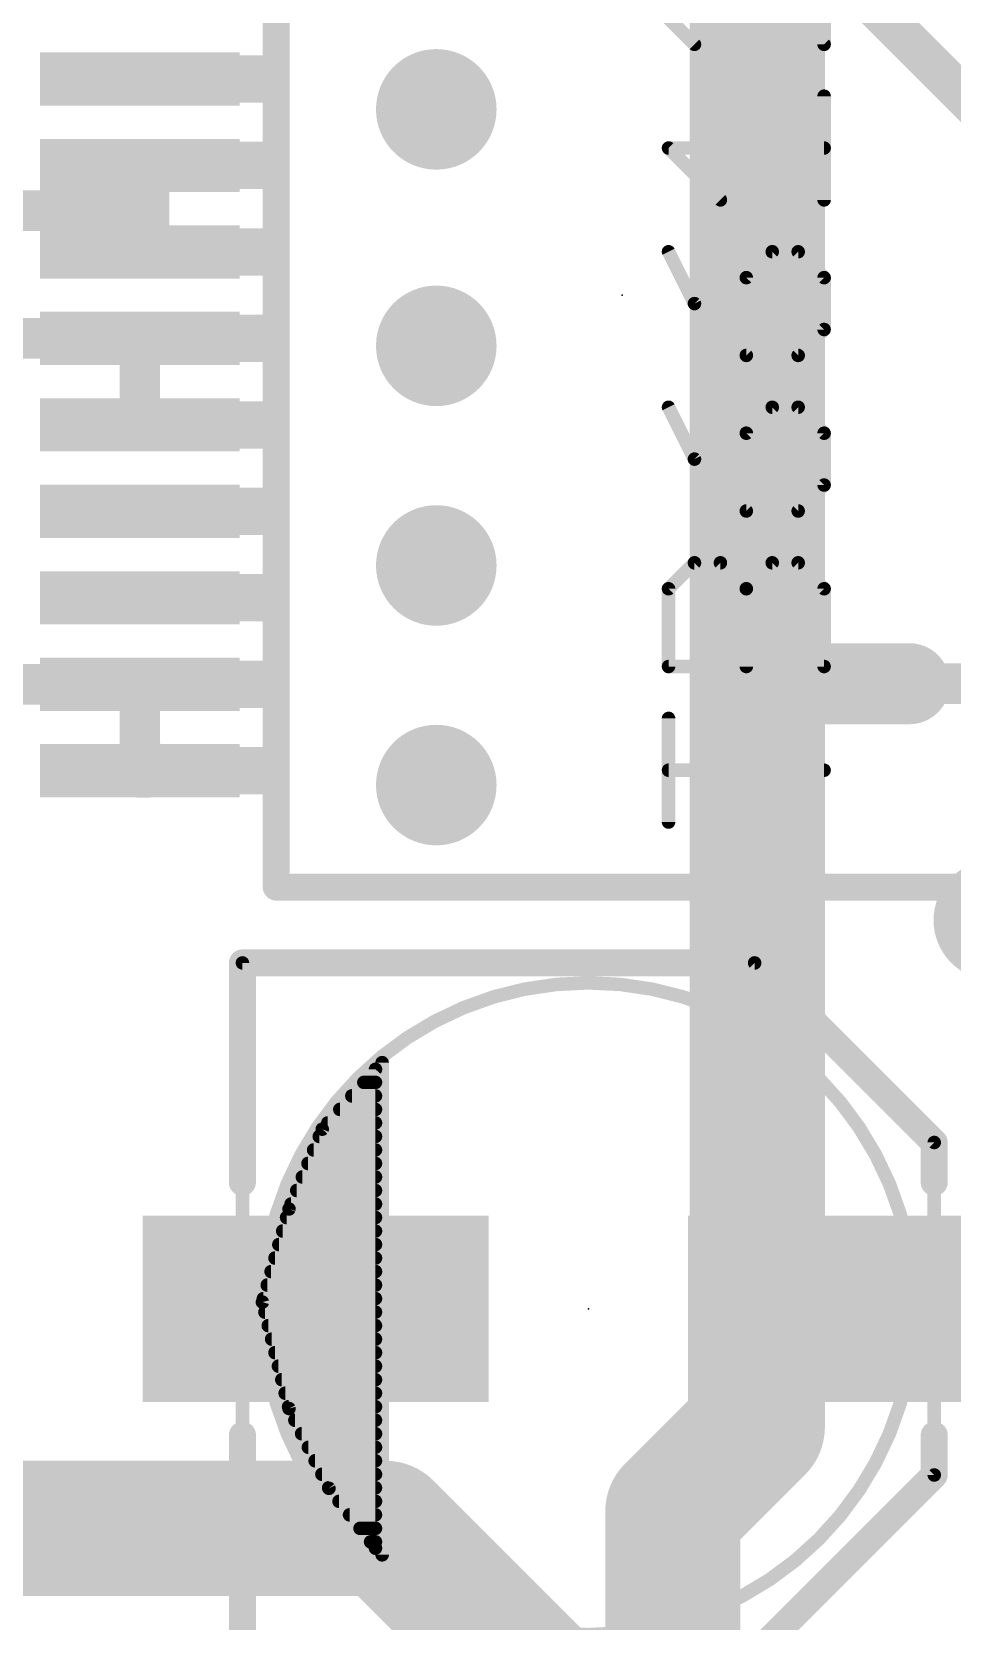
# Model space of a CAD drawing. Extents: x -1.6 to 71.4, y -0.2 to 53.9.
# Drawn here: x 9.53 to 16.45, y 13.02 to 24.97 of the extents above; entities that cross this region are included whole.
import ezdxf

# ---------------------------------------------------------------- set-up
doc = ezdxf.new("R2010")
doc.units = 0
for name, color, linetype in [('1', 12, 'CONTINUOUS'), ('16', 132, 'CONTINUOUS'), ('18', 110, 'CONTINUOUS'), ('21', 40, 'CONTINUOUS'), ('23', 53, 'CONTINUOUS'), ('27', 253, 'CONTINUOUS'), ('51', 253, 'CONTINUOUS')]:
    doc.layers.add(name, color=color, linetype=linetype)

# ---------------------------------------------------------------- blocks, each defined once
blk = doc.blocks.new('RECT')
blk.add_solid([(-0.5, -0.5), (0.5, -0.5), (-0.5, 0.5), (0.5, 0.5)])
blk = doc.blocks.new('ROUNDV')
at = {"const_width": 0.5}
blk.add_lwpolyline([(0, -0.25, 1), (0, 0.25, 1), (0, -0.25)], format="xyb", dxfattribs=at)

msp = doc.modelspace()

# ---------------------------------------------------------------- linework, layer by layer
at = {"layer": '1'}
for points, const_width in [([(14.986, 20.066), (14.986, 26.543)], 1.016), ([(10.414, 23.893), (10.345, 23.962)], 0.3048), ([(10.414, 23.876), (10.414, 23.893)], 0.3048), ([(10.414, 23.368), (10.414, 23.876)], 0.3048), ([(8.763, 23.622), (10.287, 23.622)], 0.3048), ([(10.287, 23.622), (10.287, 23.37)], 0.3048), ([(10.287, 23.37), (10.345, 23.312)], 0.3048), ([(10.345, 23.312), (10.401, 23.368)], 0.3048), ([(10.401, 23.368), (10.414, 23.368)], 0.3048), ([(9.073, 22.662), (10.345, 22.662)], 0.3048), ([(10.345, 22.128), (10.345, 22.662)], 0.3048), ([(10.287, 22.07), (10.345, 22.128)], 0.3048), ([(10.287, 22.07), (10.345, 22.012)], 0.3048), ([(14.986, 15.875), (14.986, 20.066)], 1.016), ([(14.986, 20.066), (16.129, 20.066)], 0.6096), ([(8.759, 20.062), (10.345, 20.062)], 0.3048), ([(10.345, 19.5), (10.345, 20.062)], 0.3048), ([(16.129, 20.066), (17.591, 20.066)], 0.3048), ([(10.395, 19.412), (10.345, 19.412)], 0.4064), ([(10.414, 19.431), (10.395, 19.412)], 0.4064), ([(10.414, 19.431), (10.345, 19.5)], 0.3048), ([(14.986, 14.478), (14.986, 15.875)], 1.016), ([(14.732, 15.621), (14.986, 15.875)], 0.3048), ([(14.732, 15.621), (14.986, 15.367)], 0.3048), ([(14.986, 15.367), (15.766, 15.367)], 0.3048), ([(14.351, 13.843), (14.986, 14.478)], 1.016), ([(14.351, 10.287), (14.351, 13.843)], 1.016)]:
    msp.add_lwpolyline(points, dxfattribs=dict(at, const_width=const_width))
for points, const_width in [([(10.3989, 24.0159, 1), (10.2911, 23.9081)], 0.1524), ([(10.4902, 23.893, 1), (10.3378, 23.893)], 0.1524), ([(10.4902, 23.876, 1), (10.3378, 23.876)], 0.1524), ([(10.3601, 23.8391, 1), (10.4679, 23.9469)], 0.1524), ([(10.3378, 23.876, 1), (10.4902, 23.876)], 0.1524), ([(10.3632, 23.622, 1), (10.2108, 23.622)], 0.1524), ([(10.287, 23.5458, 1), (10.287, 23.6982)], 0.1524), ([(10.3409, 23.4239, 1), (10.2331, 23.3161)], 0.1524), ([(10.2108, 23.37, 1), (10.3632, 23.37)], 0.1524), ([(10.2911, 23.3659, 1), (10.3989, 23.2581)], 0.1524), ([(10.2911, 23.2581, 1), (10.3989, 23.3659)], 0.1524), ([(10.401, 23.4442, 1), (10.401, 23.2918)], 0.1524), ([(10.3378, 23.368, 1), (10.4902, 23.368)], 0.1524), ([(10.4549, 23.3141, 1), (10.3471, 23.4219)], 0.1524), ([(10.414, 23.2918, 1), (10.414, 23.4442)], 0.1524), ([(10.4212, 22.662, 1), (10.2688, 22.662)], 0.1524), ([(10.345, 22.5858, 1), (10.345, 22.7382)], 0.1524), ([(10.3989, 22.0741, 1), (10.2911, 22.1819)], 0.1524), ([(10.3409, 22.1239, 1), (10.2331, 22.0161)], 0.1524), ([(10.2331, 22.1239, 1), (10.3409, 22.0161)], 0.1524), ([(10.2688, 22.128, 1), (10.4212, 22.128)], 0.1524), ([(10.2911, 21.9581, 1), (10.3989, 22.0659)], 0.1524), ([(15.24, 20.066, 1), (14.732, 20.066)], 0.508), ([(14.732, 20.066, 1), (15.24, 20.066)], 0.508), ([(14.986, 20.2184, 1), (14.986, 19.9136)], 0.3048), ([(16.129, 19.9136, 1), (16.129, 20.2184)], 0.3048), ([(10.4212, 20.062, 1), (10.2688, 20.062)], 0.1524), ([(10.345, 19.9858, 1), (10.345, 20.1382)], 0.1524), ([(16.129, 20.1422, 1), (16.129, 19.9898)], 0.1524), ([(10.345, 19.5136, 1), (10.345, 19.3104)], 0.2032), ([(10.3989, 19.5539, 1), (10.2911, 19.4461)], 0.1524), ([(10.4858, 19.3592, 1), (10.3422, 19.5028)], 0.2032), ([(10.395, 19.3104, 1), (10.395, 19.5136)], 0.2032), ([(10.3232, 19.4838, 1), (10.4668, 19.3402)], 0.2032), ([(10.2688, 19.5, 1), (10.4212, 19.5)], 0.1524), ([(10.3601, 19.3771, 1), (10.4679, 19.4849)], 0.1524), ([(15.24, 15.875, 1), (14.732, 15.875)], 0.508), ([(14.732, 15.875, 1), (15.24, 15.875)], 0.508), ([(15.0399, 15.8211, 1), (14.9321, 15.9289)], 0.1524), ([(14.7859, 15.6749, 1), (14.6781, 15.5671)], 0.1524), ([(14.6781, 15.6749, 1), (14.7859, 15.5671)], 0.1524), ([(14.986, 15.4432, 1), (14.986, 15.2908)], 0.1524), ([(14.9321, 15.3131, 1), (15.0399, 15.4209)], 0.1524), ([(15.766, 15.2908, 1), (15.766, 15.4432)], 0.1524), ([(15.1656, 14.2984, 1), (14.8064, 14.6576)], 0.508), ([(14.732, 14.478, 1), (15.24, 14.478)], 0.508), ([(14.605, 13.843, 1), (14.097, 13.843)], 0.508), ([(14.1714, 14.0226, 1), (14.5306, 13.6634)], 0.508)]:
    msp.add_lwpolyline(points, format="xyb", dxfattribs=dict(at, const_width=const_width))
at = {"layer": '16'}
for points, const_width in [([(17.018, 24.003), (15.748, 25.273)], 0.3048), ([(1.524, 13.716), (12.192, 13.716)], 1.016), ([(12.192, 13.716), (20.066, 5.842)], 1.016)]:
    msp.add_lwpolyline(points, dxfattribs=dict(at, const_width=const_width))
at = {"layer": '16', "const_width": 0.508}
for points in [[(12.3716, 13.8956, 1), (12.0124, 13.5364)], [(12.192, 13.462, 1), (12.192, 13.97)]]:
    msp.add_lwpolyline(points, format="xyb", dxfattribs=at)
at = {"layer": '21', "const_width": 0.2032}
for points in [[(11.37, 27.437), (11.37, 18.537)], [(11.37, 18.537), (16.57, 18.537)], [(11.116, 16.317), (11.116, 17.967)], [(11.116, 17.967), (14.966, 17.967)], [(14.966, 17.967), (16.316, 16.617)], [(16.316, 16.617), (16.316, 16.317)], [(11.116, 12.767), (11.116, 14.417)], [(16.316, 14.417), (16.316, 14.117)], [(16.316, 14.117), (14.966, 12.767)]]:
    msp.add_lwpolyline(points, dxfattribs=at)
at = {"layer": '21', "const_width": 0.1016}
for points in [[(11.37, 18.5878, 1), (11.37, 18.4862)], [(11.3192, 18.537, 1), (11.4208, 18.537)], [(11.1668, 17.967, 1), (11.0652, 17.967)], [(11.116, 18.0178, 1), (11.116, 17.9162)], [(15.0019, 18.0029, 1), (14.9301, 17.9311)], [(14.966, 17.9162, 1), (14.966, 18.0178)], [(16.3668, 16.617, 1), (16.2652, 16.617)], [(16.2801, 16.5811, 1), (16.3519, 16.6529)], [(11.0652, 16.317, 1), (11.1668, 16.317)], [(16.2652, 16.317, 1), (16.3668, 16.317)], [(11.1668, 14.417, 1), (11.0652, 14.417)], [(16.3668, 14.417, 1), (16.2652, 14.417)], [(16.2652, 14.117, 1), (16.3668, 14.117)], [(16.3519, 14.0811, 1), (16.2801, 14.1529)]]:
    msp.add_lwpolyline(points, format="xyb", dxfattribs=at)
at = {"layer": '23'}
for p in [(13.97, 22.987), (13.716, 15.367)]:
    msp.add_point(p, dxfattribs=at)
at = {"layer": '27', "const_width": 0.1016}
for points in [[(15.4882, 24.8729), (14.7086, 25.6525)], [(15.4882, 25.6525), (15.4882, 24.8729)], [(14.3188, 25.0678), (14.5137, 24.8729)], [(15.4882, 23.7035), (15.4882, 24.4831)], [(14.7086, 23.7035), (14.3188, 24.0933)], [(14.3188, 24.0933), (15.4882, 24.0933)], [(14.3188, 23.3137), (14.5137, 22.9239)], [(15.0984, 23.3137), (14.9035, 23.1188)], [(15.2933, 23.3137), (15.0984, 23.3137)], [(15.4882, 23.1188), (15.2933, 23.3137)], [(14.9035, 23.1188), (14.9035, 22.5341)], [(15.4882, 22.729), (15.4882, 23.1188)], [(14.5137, 22.9239), (14.9035, 22.5341)], [(15.2933, 22.5341), (15.4882, 22.729)], [(14.9035, 22.5341), (15.2933, 22.5341)], [(14.3188, 22.1443), (14.5137, 21.7545)], [(15.0984, 22.1443), (14.9035, 21.9494)], [(15.2933, 22.1443), (15.0984, 22.1443)], [(15.4882, 21.9494), (15.2933, 22.1443)], [(14.9035, 21.9494), (14.9035, 21.3647)], [(15.4882, 21.5596), (15.4882, 21.9494)], [(14.5137, 21.7545), (14.9035, 21.3647)], [(15.2933, 21.3647), (15.4882, 21.5596)], [(14.9035, 21.3647), (15.2933, 21.3647)], [(14.3188, 20.78), (14.5137, 20.9749)], [(14.5137, 20.9749), (14.7086, 20.9749)], [(14.7086, 20.9749), (14.9035, 20.78)], [(14.9035, 20.78), (15.0984, 20.9749)], [(15.0984, 20.9749), (15.2933, 20.9749)], [(15.2933, 20.9749), (15.4882, 20.78)], [(14.3188, 20.1953), (14.3188, 20.78)], [(14.9035, 20.1953), (14.9035, 20.78)], [(15.4882, 20.78), (15.4882, 20.1953)], [(15.4882, 20.1953), (14.3188, 20.1953)], [(14.3188, 19.0259), (14.3188, 19.8055)], [(15.4882, 19.4157), (14.3188, 19.4157)]]:
    msp.add_lwpolyline(points, dxfattribs=at)
at = {"layer": '27', "const_width": 0.0508}
for points in [[(14.4957, 24.8549, 1), (14.5317, 24.8908)], [(15.4628, 24.8729, 1), (15.5136, 24.8729)], [(15.4702, 24.8549, 1), (15.5062, 24.8908)], [(15.5136, 24.4831, 1), (15.4628, 24.4831)], [(14.3368, 24.1112, 1), (14.3008, 24.0753)], [(14.3188, 24.1187, 1), (14.3188, 24.0679)], [(15.4882, 24.0679, 1), (15.4882, 24.1187)], [(14.6906, 23.6855, 1), (14.7266, 23.7214)], [(15.4628, 23.7035, 1), (15.5136, 23.7035)], [(14.3415, 23.325, 1), (14.2961, 23.3023)], [(15.0984, 23.3391, 1), (15.0984, 23.2883)], [(15.1164, 23.2957, 1), (15.0804, 23.3316)], [(15.3113, 23.3316, 1), (15.2753, 23.2957)], [(15.2933, 23.2883, 1), (15.2933, 23.3391)], [(14.9289, 23.1188, 1), (14.8781, 23.1188)], [(14.8855, 23.1367, 1), (14.9215, 23.1008)], [(15.5136, 23.1188, 1), (15.4628, 23.1188)], [(15.4702, 23.1008, 1), (15.5062, 23.1367)], [(14.5317, 22.9418, 1), (14.4957, 22.9059)], [(14.491, 22.9125, 1), (14.5364, 22.9352)], [(15.4628, 22.729, 1), (15.5136, 22.729)], [(15.5062, 22.711, 1), (15.4702, 22.7469)], [(14.9035, 22.5595, 1), (14.9035, 22.5087)], [(15.2933, 22.5087, 1), (15.2933, 22.5595)], [(14.8781, 22.5341, 1), (14.9289, 22.5341)], [(14.8855, 22.5161, 1), (14.9215, 22.5521)], [(15.2753, 22.5521, 1), (15.3113, 22.5161)], [(14.3415, 22.1556, 1), (14.2961, 22.1329)], [(15.0984, 22.1697, 1), (15.0984, 22.1189)], [(15.1164, 22.1263, 1), (15.0804, 22.1623)], [(15.3113, 22.1623, 1), (15.2753, 22.1263)], [(15.2933, 22.1189, 1), (15.2933, 22.1697)], [(14.8855, 21.9674, 1), (14.9215, 21.9314)], [(14.9289, 21.9494, 1), (14.8781, 21.9494)], [(15.5136, 21.9494, 1), (15.4628, 21.9494)], [(15.4702, 21.9314, 1), (15.5062, 21.9674)], [(14.5317, 21.7725, 1), (14.4957, 21.7365)], [(14.491, 21.7431, 1), (14.5364, 21.7658)], [(15.4628, 21.5596, 1), (15.5136, 21.5596)], [(15.5062, 21.5416, 1), (15.4702, 21.5776)], [(14.9035, 21.3901, 1), (14.9035, 21.3393)], [(14.8781, 21.3647, 1), (14.9289, 21.3647)], [(14.8855, 21.3467, 1), (14.9215, 21.3827)], [(15.2753, 21.3827, 1), (15.3113, 21.3467)], [(15.2933, 21.3393, 1), (15.2933, 21.3901)], [(14.5137, 21.0003, 1), (14.5137, 20.9495)], [(14.5317, 20.9569, 1), (14.4957, 20.9929)], [(14.7266, 20.9929, 1), (14.6906, 20.9569)], [(14.7086, 20.9495, 1), (14.7086, 21.0003)], [(15.0984, 21.0003, 1), (15.0984, 20.9495)], [(15.1164, 20.9569, 1), (15.0804, 20.9929)], [(15.3113, 20.9929, 1), (15.2753, 20.9569)], [(15.2933, 20.9495, 1), (15.2933, 21.0003)], [(14.3008, 20.798, 1), (14.3368, 20.762)], [(14.3442, 20.78, 1), (14.2934, 20.78)], [(14.8855, 20.798, 1), (14.9215, 20.762)], [(14.9289, 20.78, 1), (14.8781, 20.78)], [(14.8855, 20.762, 1), (14.9215, 20.798)], [(15.5136, 20.78, 1), (15.4628, 20.78)], [(15.4702, 20.762, 1), (15.5062, 20.798)], [(14.3188, 20.2207, 1), (14.3188, 20.1699)], [(14.2934, 20.1953, 1), (14.3442, 20.1953)], [(14.8781, 20.1953, 1), (14.9289, 20.1953)], [(15.4628, 20.1953, 1), (15.5136, 20.1953)], [(15.4882, 20.1699, 1), (15.4882, 20.2207)], [(14.3442, 19.8055, 1), (14.2934, 19.8055)], [(14.3188, 19.4411, 1), (14.3188, 19.3903)], [(15.4882, 19.3903, 1), (15.4882, 19.4411)], [(14.2934, 19.0259, 1), (14.3442, 19.0259)]]:
    msp.add_lwpolyline(points, format="xyb", dxfattribs=at)
at = {"layer": '51', "const_width": 0.1016}
for points in [[(11.116, 17.967), (14.966, 17.967)], [(11.116, 12.767), (11.116, 17.967)], [(14.966, 17.967), (16.316, 16.617)], [(12.116, 17.167), (11.716, 16.717)], [(12.116, 13.567), (12.116, 17.167)], [(12.166, 17.217), (12.166, 13.517)], [(12.0287, 17.0688), (12.116, 17.0688)], [(11.9384, 16.9672), (12.116, 16.9672)], [(11.8481, 16.8656), (12.116, 16.8656)], [(11.716, 16.717), (11.466, 16.117)], [(11.7578, 16.764), (12.116, 16.764)], [(11.6509, 16.5608), (12.116, 16.5608)], [(11.6933, 16.6624), (12.116, 16.6624)], [(16.316, 16.617), (16.316, 14.117)], [(11.6086, 16.4592), (12.116, 16.4592)], [(11.5663, 16.3576), (12.116, 16.3576)], [(11.5239, 16.256), (12.116, 16.256)], [(11.466, 16.117), (11.266, 15.417)], [(11.4816, 16.1544), (12.116, 16.1544)], [(11.4477, 16.0528), (12.116, 16.0528)], [(11.3896, 15.8496), (12.116, 15.8496)], [(11.4186, 15.9512), (12.116, 15.9512)], [(11.3606, 15.748), (12.116, 15.748)], [(11.3315, 15.6464), (12.116, 15.6464)], [(11.3025, 15.5448), (12.116, 15.5448)], [(11.266, 15.417), (11.466, 14.617)], [(11.2735, 15.4432), (12.116, 15.4432)], [(11.2849, 15.3416), (12.116, 15.3416)], [(11.3102, 15.24), (12.116, 15.24)], [(11.3357, 15.1384), (12.116, 15.1384)], [(11.3611, 15.0368), (12.116, 15.0368)], [(11.3864, 14.9352), (12.116, 14.9352)], [(11.4119, 14.8336), (12.116, 14.8336)], [(11.4373, 14.732), (12.116, 14.732)], [(11.4627, 14.6304), (12.116, 14.6304)], [(11.466, 14.617), (11.766, 14.017)], [(11.5101, 14.5288), (12.116, 14.5288)], [(11.5609, 14.4272), (12.116, 14.4272)], [(11.6117, 14.3256), (12.116, 14.3256)], [(11.6625, 14.224), (12.116, 14.224)], [(11.7133, 14.1224), (12.116, 14.1224)], [(16.316, 14.117), (14.966, 12.767)], [(11.7641, 14.0208), (12.116, 14.0208)], [(11.766, 14.017), (12.116, 13.567)], [(11.8421, 13.9192), (12.116, 13.9192)], [(11.9211, 13.8176), (12.116, 13.8176)], [(12.0001, 13.716), (12.116, 13.716)], [(12.0791, 13.6144), (12.116, 13.6144)]]:
    msp.add_lwpolyline(points, dxfattribs=at)
at = {"layer": '51'}
for points, const_width in [([(11.116, 17.9924, 1), (11.116, 17.9416)], 0.0508), ([(11.1414, 17.967, 1), (11.0906, 17.967)], 0.0508), ([(14.984, 17.985, 1), (14.948, 17.949)], 0.0508), ([(14.966, 17.9416, 1), (14.966, 17.9924)], 0.0508), ([(13.716, 12.917, 1), (13.716, 17.817, 1), (13.716, 12.917)], 0.1016), ([(12.1414, 17.167, 1), (12.0906, 17.167)], 0.0508), ([(12.135, 17.1501, 1), (12.097, 17.1839)], 0.0508), ([(12.1914, 17.217, 1), (12.1406, 17.217)], 0.0508), ([(12.0287, 17.0942, 1), (12.0287, 17.0434)], 0.0508), ([(12.116, 17.0434, 1), (12.116, 17.0942)], 0.0508), ([(11.9384, 16.9926, 1), (11.9384, 16.9418)], 0.0508), ([(12.116, 16.9418, 1), (12.116, 16.9926)], 0.0508), ([(11.8481, 16.891, 1), (11.8481, 16.8402)], 0.0508), ([(12.116, 16.8402, 1), (12.116, 16.891)], 0.0508), ([(11.697, 16.7339, 1), (11.735, 16.7001)], 0.0508), ([(11.7394, 16.7072, 1), (11.6926, 16.7268)], 0.0508), ([(11.7578, 16.7894, 1), (11.7578, 16.7386)], 0.0508), ([(12.116, 16.7386, 1), (12.116, 16.7894)], 0.0508), ([(11.6509, 16.5862, 1), (11.6509, 16.5354)], 0.0508), ([(11.6933, 16.6878, 1), (11.6933, 16.637)], 0.0508), ([(12.116, 16.637, 1), (12.116, 16.6878)], 0.0508), ([(12.116, 16.5354, 1), (12.116, 16.5862)], 0.0508), ([(16.3414, 16.617, 1), (16.2906, 16.617)], 0.0508), ([(16.298, 16.599, 1), (16.334, 16.635)], 0.0508), ([(11.6086, 16.4846, 1), (11.6086, 16.4338)], 0.0508), ([(12.116, 16.4338, 1), (12.116, 16.4846)], 0.0508), ([(11.5663, 16.383, 1), (11.5663, 16.3322)], 0.0508), ([(12.116, 16.3322, 1), (12.116, 16.383)], 0.0508), ([(11.5239, 16.2814, 1), (11.5239, 16.2306)], 0.0508), ([(12.116, 16.2306, 1), (12.116, 16.2814)], 0.0508), ([(11.4426, 16.1268, 1), (11.4894, 16.1072)], 0.0508), ([(11.4904, 16.11, 1), (11.4416, 16.124)], 0.0508), ([(11.4816, 16.1798, 1), (11.4816, 16.129)], 0.0508), ([(12.116, 16.129, 1), (12.116, 16.1798)], 0.0508), ([(11.4477, 16.0782, 1), (11.4477, 16.0274)], 0.0508), ([(12.116, 16.0274, 1), (12.116, 16.0782)], 0.0508), ([(11.3896, 15.875, 1), (11.3896, 15.8242)], 0.0508), ([(11.4186, 15.9766, 1), (11.4186, 15.9258)], 0.0508), ([(12.116, 15.9258, 1), (12.116, 15.9766)], 0.0508), ([(12.116, 15.8242, 1), (12.116, 15.875)], 0.0508), ([(11.3606, 15.7734, 1), (11.3606, 15.7226)], 0.0508), ([(12.116, 15.7226, 1), (12.116, 15.7734)], 0.0508), ([(11.3315, 15.6718, 1), (11.3315, 15.621)], 0.0508), ([(12.116, 15.621, 1), (12.116, 15.6718)], 0.0508), ([(11.3025, 15.5702, 1), (11.3025, 15.5194)], 0.0508), ([(12.116, 15.5194, 1), (12.116, 15.5702)], 0.0508), ([(11.2906, 15.4232, 1), (11.2414, 15.4108)], 0.0508), ([(11.2416, 15.424, 1), (11.2904, 15.41)], 0.0508), ([(11.2735, 15.4686, 1), (11.2735, 15.4178)], 0.0508), ([(12.116, 15.4178, 1), (12.116, 15.4686)], 0.0508), ([(11.2849, 15.367, 1), (11.2849, 15.3162)], 0.0508), ([(12.116, 15.3162, 1), (12.116, 15.367)], 0.0508), ([(11.3102, 15.2654, 1), (11.3102, 15.2146)], 0.0508), ([(11.3357, 15.1638, 1), (11.3357, 15.113)], 0.0508), ([(12.116, 15.2146, 1), (12.116, 15.2654)], 0.0508), ([(12.116, 15.113, 1), (12.116, 15.1638)], 0.0508), ([(11.3611, 15.0622, 1), (11.3611, 15.0114)], 0.0508), ([(12.116, 15.0114, 1), (12.116, 15.0622)], 0.0508), ([(11.3864, 14.9606, 1), (11.3864, 14.9098)], 0.0508), ([(12.116, 14.9098, 1), (12.116, 14.9606)], 0.0508), ([(11.4119, 14.859, 1), (11.4119, 14.8082)], 0.0508), ([(12.116, 14.8082, 1), (12.116, 14.859)], 0.0508), ([(11.4373, 14.7574, 1), (11.4373, 14.7066)], 0.0508), ([(12.116, 14.7066, 1), (12.116, 14.7574)], 0.0508), ([(11.4627, 14.6558, 1), (11.4627, 14.605)], 0.0508), ([(11.4887, 14.6284, 1), (11.4433, 14.6056)], 0.0508), ([(11.4414, 14.6108, 1), (11.4906, 14.6232)], 0.0508), ([(11.5101, 14.5542, 1), (11.5101, 14.5034)], 0.0508), ([(12.116, 14.605, 1), (12.116, 14.6558)], 0.0508), ([(12.116, 14.5034, 1), (12.116, 14.5542)], 0.0508), ([(11.5609, 14.4526, 1), (11.5609, 14.4018)], 0.0508), ([(12.116, 14.4018, 1), (12.116, 14.4526)], 0.0508), ([(11.6117, 14.351, 1), (11.6117, 14.3002)], 0.0508), ([(12.116, 14.3002, 1), (12.116, 14.351)], 0.0508), ([(11.6625, 14.2494, 1), (11.6625, 14.1986)], 0.0508), ([(12.116, 14.1986, 1), (12.116, 14.2494)], 0.0508), ([(11.7133, 14.1478, 1), (11.7133, 14.097)], 0.0508), ([(12.116, 14.097, 1), (12.116, 14.1478)], 0.0508), ([(16.2906, 14.117, 1), (16.3414, 14.117)], 0.0508), ([(16.334, 14.099, 1), (16.298, 14.135)], 0.0508), ([(11.7641, 14.0462, 1), (11.7641, 13.9954)], 0.0508), ([(11.786, 14.0326, 1), (11.746, 14.0014)], 0.0508), ([(11.7433, 14.0056, 1), (11.7887, 14.0284)], 0.0508), ([(12.116, 13.9954, 1), (12.116, 14.0462)], 0.0508), ([(11.8421, 13.9446, 1), (11.8421, 13.8938)], 0.0508), ([(11.9211, 13.843, 1), (11.9211, 13.7922)], 0.0508), ([(12.116, 13.8938, 1), (12.116, 13.9446)], 0.0508), ([(12.116, 13.7922, 1), (12.116, 13.843)], 0.0508), ([(12.0001, 13.7414, 1), (12.0001, 13.6906)], 0.0508), ([(12.116, 13.6906, 1), (12.116, 13.7414)], 0.0508), ([(12.0791, 13.6398, 1), (12.0791, 13.589)], 0.0508), ([(12.116, 13.589, 1), (12.116, 13.6398)], 0.0508), ([(12.0906, 13.567, 1), (12.1414, 13.567)], 0.0508), ([(12.096, 13.5514, 1), (12.136, 13.5826)], 0.0508), ([(12.1406, 13.517, 1), (12.1914, 13.517)], 0.0508)]:
    msp.add_lwpolyline(points, format="xyb", dxfattribs=dict(at, const_width=const_width))

# ---------------------------------------------------------------- block references
at = {"layer": '1', "xscale": 0.4, "yscale": 1.5, "rotation": 270}
for p in [(10.345, 24.612), (10.345, 23.962), (10.345, 23.312), (10.345, 22.662), (10.345, 22.012), (10.345, 21.362), (10.345, 20.712), (10.345, 20.062), (10.345, 19.412)]:
    msp.add_blockref('RECT', p, dxfattribs=at)
at = {"layer": '1', "xscale": 2.6, "yscale": 1.4}
for p in [(11.666, 15.367), (15.766, 15.367)]:
    msp.add_blockref('RECT', p, dxfattribs=at)
at = {"layer": '18', "xscale": 0.9064, "yscale": 0.9064}
for p in [(12.573, 24.384), (12.573, 24.384), (12.573, 22.606), (12.573, 22.606), (12.573, 20.955), (12.573, 20.955), (12.573, 19.304), (12.573, 19.304), (16.764, 18.288), (16.764, 18.288)]:
    msp.add_blockref('ROUNDV', p, dxfattribs=at)
at = {"layer": '51', "xscale": 0.3556, "yscale": 1.2954, "rotation": 270}
for p in [(10.6807, 24.6121), (10.6807, 23.9621), (10.6807, 23.3121), (10.6807, 22.6621), (10.6807, 22.0119), (10.6807, 21.3619), (10.6807, 20.7119), (10.6807, 20.0619), (10.6807, 19.4119)]:
    msp.add_blockref('RECT', p, dxfattribs=at)
at = {"layer": '51', "xscale": 0.55, "yscale": 0.7}
for p in [(11.041, 15.367), (16.391, 15.367)]:
    msp.add_blockref('RECT', p, dxfattribs=at)

doc.saveas('drawing.dxf')
